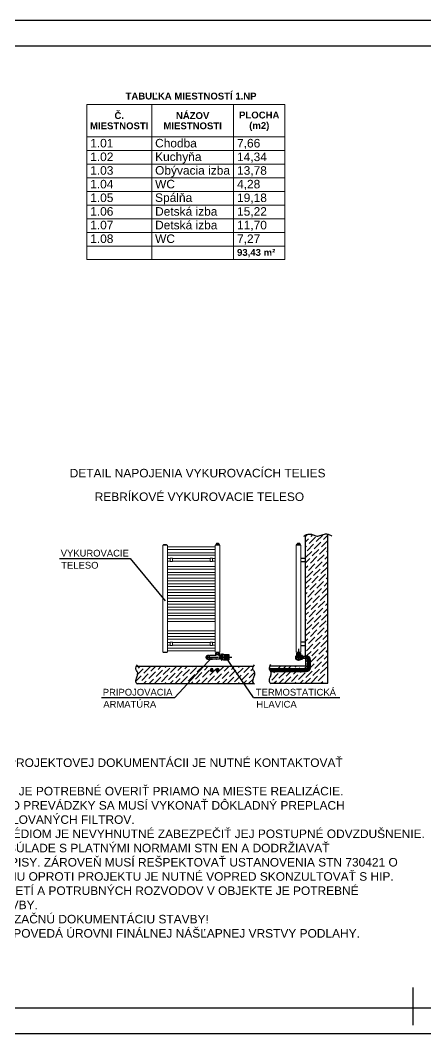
# Model space of a CAD drawing. Header units: millimetres. Extents: x 1046 to 74297, y 6145 to 54562.
# Drawn here: x 26447 to 32382, y 6145 to 20995 of the extents above; entities that cross this region are included whole.
import ezdxf

# ---------------------------------------------------------------- set-up
doc = ezdxf.new("R2010")
doc.units = ezdxf.units.MM
doc.linetypes.add('STŘEDOVÁ', pattern=[50.8, 31.75, -6.35, 6.35, -6.35])
doc.linetypes.add('Čárkovaná', pattern=[325, 200, -125])
doc.layers.add('-architekti rozpiska', color=7, linetype='Continuous', lineweight=9)
doc.layers.add('UK_PRIVOD', color=1, linetype='Continuous', lineweight=50)
doc.layers.add('NETLAC', color=6, linetype='Continuous', plot=False)
doc.layers.add('uk_os', color=8, linetype='STŘEDOVÁ')
doc.layers.add('uk_spiatocka', color=5, linetype='Čárkovaná')
doc.styles.add('ARIAL', font='arial.ttf')
doc.styles.add('GENEROVANĂť_STYL_11', font='arial.ttf')
doc.styles.add('GENEROVANĂť_STYL_14', font='arialbd.ttf')
doc.styles.get("Standard").update_dxf_attribs({"font": 'arial.ttf'})

msp = doc.modelspace()

# ---------------------------------------------------------------- linework, layer by layer
at = {"color": 7, "linetype": 'Continuous', "lineweight": 18}
for p, q in [((27420, 19758.7), (30320, 19758.7)), ((27420, 19287.3), (27420, 19758.7)), ((28370, 19287.3), (28370, 19758.7)), ((29570, 19287.3), (29570, 19758.7)), ((30320, 19287.3), (30320, 19758.7)), ((27420, 19287.3), (28370, 19287.3)), ((27420, 19087.3), (27420, 19287.3)), ((28370, 19287.3), (29570, 19287.3)), ((28370, 19087.3), (28370, 19287.3)), ((29570, 19287.3), (30320, 19287.3)), ((29570, 19087.3), (29570, 19287.3)), ((30320, 19087.3), (30320, 19287.3)), ((27420, 19087.3), (28370, 19087.3)), ((27420, 18887.3), (27420, 19087.3)), ((28370, 19087.3), (29570, 19087.3)), ((28370, 18887.3), (28370, 19087.3)), ((29570, 19087.3), (30320, 19087.3)), ((29570, 18887.3), (29570, 19087.3)), ((30320, 18887.3), (30320, 19087.3)), ((27420, 18887.3), (28370, 18887.3)), ((27420, 18687.3), (27420, 18887.3)), ((28370, 18887.3), (29570, 18887.3)), ((28370, 18687.3), (28370, 18887.3)), ((29570, 18887.3), (30320, 18887.3)), ((29570, 18687.3), (29570, 18887.3)), ((30320, 18687.3), (30320, 18887.3)), ((27420, 18687.3), (28370, 18687.3)), ((27420, 18487.3), (27420, 18687.3)), ((28370, 18687.3), (29570, 18687.3)), ((28370, 18487.3), (28370, 18687.3)), ((29570, 18687.3), (30320, 18687.3)), ((29570, 18487.3), (29570, 18687.3)), ((30320, 18487.3), (30320, 18687.3)), ((27420, 18487.3), (28370, 18487.3)), ((27420, 18287.3), (27420, 18487.3)), ((28370, 18487.3), (29570, 18487.3)), ((28370, 18287.3), (28370, 18487.3)), ((29570, 18487.3), (30320, 18487.3)), ((29570, 18287.3), (29570, 18487.3)), ((30320, 18287.3), (30320, 18487.3)), ((27420, 18287.3), (28370, 18287.3)), ((27420, 18087.3), (27420, 18287.3)), ((28370, 18287.3), (29570, 18287.3)), ((28370, 18087.3), (28370, 18287.3)), ((29570, 18287.3), (30320, 18287.3)), ((29570, 18087.3), (29570, 18287.3)), ((30320, 18087.3), (30320, 18287.3)), ((27420, 18087.3), (28370, 18087.3)), ((27420, 17887.3), (27420, 18087.3)), ((28370, 18087.3), (29570, 18087.3)), ((28370, 17887.3), (28370, 18087.3)), ((29570, 18087.3), (30320, 18087.3)), ((29570, 17887.3), (29570, 18087.3)), ((30320, 17887.3), (30320, 18087.3)), ((27420, 17887.3), (28370, 17887.3)), ((27420, 17687.3), (27420, 17887.3)), ((28370, 17887.3), (29570, 17887.3)), ((28370, 17687.3), (28370, 17887.3)), ((29570, 17887.3), (30320, 17887.3)), ((29570, 17687.3), (29570, 17887.3)), ((30320, 17687.3), (30320, 17887.3)), ((27420, 17687.3), (28370, 17687.3)), ((27420, 17487.3), (27420, 17687.3)), ((28370, 17687.3), (29570, 17687.3)), ((28370, 17487.3), (28370, 17687.3)), ((29570, 17687.3), (30320, 17687.3)), ((29570, 17487.3), (29570, 17687.3)), ((30320, 17487.3), (30320, 17687.3)), ((27420, 17487.3), (28370, 17487.3)), ((28370, 17487.3), (29570, 17487.3)), ((29570, 17487.3), (30320, 17487.3))]:
    msp.add_line(p, q, dxfattribs=at)
for p, q in [((30623.9, 13430.5), (30656.7, 13463.3)), ((30623.9, 11675.1), (30623.9, 13457.1)), ((30623.9, 13353.9), (30664.5, 13394.5)), ((30674.1, 13327.4), (30769.9, 13423.2)), ((30702.8, 13432.8), (30727.9, 13457.9)), ((30779.4, 13356.1), (30875.2, 13451.9)), ((30856.1, 13279.5), (30948.9, 13372.4)), ((30884.8, 13384.9), (30948.9, 13449)), ((30948.9, 11279.8), (30948.9, 13465.9)), ((30623.9, 13277.2), (30635.8, 13289.1)), ((30645.3, 13222), (30741.1, 13317.8)), ((30722, 13145.4), (30817.8, 13241.2)), ((30750.7, 13250.8), (30846.5, 13346.6)), ((30827.3, 13174.1), (30923.1, 13269.9)), ((30932.7, 13202.9), (30948.9, 13219.1)), ((27020, 13107.2), (28053.7, 13107.2)), ((28053.7, 13107.2), (28567.1, 12489.1)), ((30555.6, 13113.9), (30623.9, 13113.9)), ((30623.9, 13124), (30712.4, 13212.5)), ((30623.9, 13047.3), (30683.6, 13107.1)), ((30693.2, 13040), (30789, 13135.8)), ((30798.6, 13068.8), (30894.4, 13164.6)), ((30904, 13097.5), (30948.9, 13142.5)), ((30555.6, 13062.7), (30623.9, 13062.7)), ((30623.9, 12970.7), (30654.9, 13001.7)), ((30635.8, 12829.3), (30731.5, 12925.1)), ((30664.5, 12934.7), (30760.3, 13030.5)), ((30741.1, 12858), (30836.9, 12953.8)), ((30769.9, 12963.4), (30865.6, 13059.2)), ((30846.5, 12886.8), (30942.3, 12982.6)), ((30875.2, 12992.1), (30948.9, 13065.8)), ((30623.9, 12894.1), (30626.2, 12896.4)), ((30623.9, 12740.8), (30702.8, 12819.7)), ((30712.4, 12752.7), (30808.2, 12848.5)), ((30789, 12676), (30884.8, 12771.8)), ((30817.8, 12781.4), (30913.5, 12877.2)), ((30923.1, 12810.1), (30948.9, 12836)), ((30623.9, 12664.2), (30674.1, 12714.4)), ((30654.9, 12541.9), (30750.7, 12637.7)), ((30683.6, 12647.3), (30779.4, 12743.1)), ((30760.3, 12570.7), (30856.1, 12666.5)), ((30865.6, 12599.4), (30948.9, 12682.7)), ((30894.4, 12704.8), (30948.9, 12759.3)), ((30623.9, 12587.5), (30645.3, 12609)), ((30626.2, 12436.6), (30722, 12532.4)), ((30731.5, 12465.3), (30827.3, 12561.1)), ((30808.2, 12388.7), (30904, 12484.5)), ((30836.9, 12494), (30932.7, 12589.8)), ((30942.3, 12522.8), (30948.9, 12529.4)), ((30623.9, 12357.7), (30693.2, 12427)), ((30674.1, 12254.6), (30769.9, 12350.4)), ((30702.8, 12359.9), (30798.6, 12455.7)), ((30779.4, 12283.3), (30875.2, 12379.1)), ((30884.8, 12312), (30948.9, 12376.2)), ((30913.5, 12417.4), (30948.9, 12452.8)), ((30623.9, 12281), (30664.5, 12321.6)), ((30623.9, 12204.4), (30635.8, 12216.2)), ((30645.3, 12149.2), (30741.1, 12245)), ((30750.7, 12177.9), (30846.5, 12273.7)), ((30827.3, 12101.3), (30923.1, 12197.1)), ((30856.1, 12206.7), (30948.9, 12299.5)), ((30623.9, 12051.1), (30712.4, 12139.6)), ((30623.9, 11974.5), (30683.6, 12034.2)), ((30693.2, 11967.2), (30789, 12063)), ((30722, 12072.6), (30817.8, 12168.4)), ((30798.6, 11995.9), (30894.4, 12091.7)), ((30904, 12024.7), (30948.9, 12069.6)), ((30932.7, 12130), (30948.9, 12146.3)), ((30555.6, 11885.1), (30623.9, 11885.1)), ((30623.9, 11897.9), (30654.9, 11928.9)), ((30664.5, 11861.8), (30760.3, 11957.6)), ((30741.1, 11785.2), (30836.9, 11881)), ((30769.9, 11890.6), (30865.6, 11986.4)), ((30846.5, 11813.9), (30942.3, 11909.7)), ((30875.2, 11919.3), (30948.9, 11993)), ((30555.6, 11833.9), (30623.9, 11833.9)), ((30623.9, 11821.2), (30626.2, 11823.5)), ((30635.8, 11756.5), (30731.5, 11852.3)), ((30637.8, 11681.9), (30702.8, 11746.9)), ((30712.4, 11679.8), (30808.2, 11775.6)), ((30817.8, 11708.6), (30913.5, 11804.4)), ((30923.1, 11737.3), (30948.9, 11763.1)), ((28711.2, 11070), (29253.5, 11660.6)), ((29861.5, 11070), (29456.2, 11663.4)), ((30623.9, 11681.9), (30636.8, 11681.9)), ((30623.9, 11646.1), (30623.9, 11529.7)), ((30623.9, 11639.3), (30636.8, 11639.3)), ((30623.9, 11591.3), (30649.6, 11617)), ((30649.6, 11626.5), (30649.6, 11508.8)), ((30692.2, 11583.1), (30779.4, 11670.3)), ((30692.2, 11626.5), (30692.2, 11508.8)), ((30760.3, 11497.8), (30856.1, 11593.6)), ((30789, 11603.2), (30884.8, 11699)), ((30865.6, 11526.6), (30948.9, 11609.8)), ((30894.4, 11631.9), (30948.9, 11686.5)), ((28146.8, 11529.7), (29228, 11529.7)), ((28165.2, 11415.6), (28243.3, 11493.7)), ((28176.2, 11503.3), (28202.6, 11529.7)), ((28252.9, 11426.6), (28348.6, 11522.4)), ((28329.5, 11350), (28425.3, 11445.8)), ((28358.2, 11455.4), (28432.5, 11529.7)), ((28434.9, 11378.7), (28530.6, 11474.5)), ((28463.6, 11484.1), (28509.1, 11529.7)), ((28540.2, 11407.5), (28636, 11503.3)), ((28569, 11512.8), (28585.8, 11529.7)), ((28645.6, 11436.2), (28739, 11529.7)), ((28722.2, 11359.6), (28818, 11455.4)), ((28751, 11464.9), (28815.7, 11529.7)), ((28827.6, 11388.3), (28923.4, 11484.1)), ((28856.3, 11493.7), (28892.3, 11529.7)), ((28933, 11417), (29028.7, 11512.8)), ((28961.7, 11522.4), (28968.9, 11529.7)), ((29009.6, 11340.4), (29105.4, 11436.2)), ((29038.3, 11445.8), (29122.2, 11529.7)), ((29115, 11369.2), (29210.7, 11464.9)), ((29143.7, 11474.5), (29198.8, 11529.7)), ((29220.3, 11397.9), (29313.4, 11490.9)), ((29228, 11529.7), (29861.8, 11529.7)), ((29270.7, 11524.9), (29275.5, 11529.7)), ((29325.7, 11426.6), (29421.5, 11522.4)), ((29402.3, 11350), (29498.1, 11445.8)), ((29431.1, 11455.4), (29505.4, 11529.7)), ((29507.7, 11378.7), (29603.5, 11474.5)), ((29536.4, 11484.1), (29582, 11529.7)), ((29613.1, 11407.5), (29708.8, 11503.3)), ((29641.8, 11512.8), (29658.6, 11529.7)), ((29718.4, 11436.2), (29811.9, 11529.7)), ((29795.1, 11359.6), (29878.4, 11443)), ((29823.8, 11464.9), (29851.7, 11492.9)), ((30092.3, 11496), (30636.8, 11496)), ((30099.5, 11526.7), (30102.4, 11529.7)), ((30623.9, 11529.7), (30100.9, 11529.7)), ((30116.3, 11453.3), (30636.8, 11453.3)), ((30145.3, 11496), (30147.2, 11497.8)), ((30156.8, 11430.8), (30179.3, 11453.3)), ((30222, 11496), (30252.6, 11526.6)), ((30233.4, 11354.1), (30329.2, 11449.9)), ((30298.6, 11496), (30332.3, 11529.7)), ((30338.8, 11382.9), (30409.2, 11453.3)), ((30375.2, 11496), (30408.9, 11529.7)), ((30444.2, 11411.6), (30485.8, 11453.3)), ((30472.9, 11517), (30485.6, 11529.7)), ((30528.5, 11496), (30540, 11507.4)), ((30549.5, 11440.4), (30562.5, 11453.3)), ((30605.1, 11496), (30645.3, 11536.1)), ((30626.2, 11363.7), (30722, 11459.5)), ((30692.2, 11506.4), (30750.7, 11564.9)), ((30731.5, 11392.5), (30827.3, 11488.3)), ((30836.9, 11421.2), (30932.7, 11517)), ((28138.1, 11311.8), (28214.5, 11388.3)), ((28224.1, 11321.3), (28319.9, 11417)), ((28256.3, 11276.8), (28291.2, 11311.7)), ((28333, 11276.8), (28396.5, 11340.4)), ((28409.6, 11276.8), (28501.9, 11369.2)), ((28511.5, 11302.1), (28607.3, 11397.9)), ((28562.9, 11276.8), (28578.5, 11292.5)), ((28616.9, 11330.8), (28712.6, 11426.6)), ((28639.5, 11276.8), (28683.9, 11321.3)), ((28716.1, 11276.8), (28789.3, 11350)), ((28798.8, 11282.9), (28894.6, 11378.7)), ((28904.2, 11311.7), (29000, 11407.5)), ((28946, 11276.8), (28971.3, 11302.1)), ((29022.6, 11276.8), (29076.6, 11330.8)), ((29099.3, 11276.8), (29182, 11359.6)), ((29191.6, 11292.5), (29287.4, 11388.3)), ((29297, 11321.3), (29392.7, 11417)), ((29329.2, 11276.8), (29364, 11311.7)), ((29405.8, 11276.8), (29469.4, 11340.4)), ((29482.4, 11276.8), (29574.7, 11369.2)), ((29584.3, 11302.1), (29680.1, 11397.9)), ((29635.7, 11276.8), (29651.4, 11292.5)), ((29689.7, 11330.8), (29785.5, 11426.6)), ((29712.3, 11276.8), (29756.7, 11321.3)), ((29789, 11276.8), (29858.5, 11346.3)), ((30112.9, 11386.8), (30118.5, 11392.5)), ((30128.1, 11325.4), (30223.9, 11421.2)), ((30159.1, 11279.8), (30195.1, 11315.8)), ((30235.7, 11279.8), (30300.5, 11344.6)), ((30312.4, 11279.8), (30405.9, 11373.3)), ((30415.4, 11306.3), (30511.2, 11402)), ((30465.6, 11279.8), (30482.5, 11296.7)), ((30520.8, 11335), (30616.6, 11430.8)), ((30542.2, 11279.8), (30587.9, 11325.4)), ((30618.9, 11279.8), (30693.2, 11354.1)), ((30702.8, 11287.1), (30798.6, 11382.9)), ((30808.2, 11315.8), (30904, 11411.6)), ((30848.8, 11279.8), (30875.2, 11306.3)), ((28147.7, 11276.8), (29863.2, 11276.8)), ((28179.7, 11276.8), (28185.8, 11282.9)), ((29252.5, 11276.8), (29258.6, 11282.9)), ((30103.8, 11279.8), (30948.9, 11279.8)), ((27635.5, 11070), (28711.2, 11070)), ((29861.5, 11070), (31123.7, 11070)), ((32196.1, 6270), (32196.1, 6820))]:
    msp.add_line(p, q)
at = {"color": 3, "lineweight": 18}
for p, q in [((28600.8, 13305.1), (28532.6, 13305.1)), ((28532.6, 13305.1), (28532.6, 11735)), ((28600.8, 11735), (28600.8, 13305.1)), ((29300.6, 13277.8), (28600.8, 13277.8)), ((28600.8, 13277.8), (28600.8, 13240.2)), ((28600.8, 13240.2), (29300.6, 13240.2)), ((29368.8, 13305.1), (29300.6, 13305.1)), ((29300.6, 13305.1), (29300.6, 11735)), ((29300.6, 13240.2), (29300.6, 13277.8)), ((29368.8, 11735), (29368.8, 13305.1)), ((30555.6, 13305.1), (30487.4, 13305.1)), ((30487.4, 13305.1), (30487.4, 11735)), ((30555.6, 11735), (30555.6, 13305.1)), ((29300.6, 13192.4), (28600.8, 13192.4)), ((28600.8, 13192.4), (28600.8, 13154.9)), ((28600.8, 13154.9), (29300.6, 13154.9)), ((28641.2, 13107.1), (28600.8, 13107.1)), ((28600.8, 13107.1), (28600.8, 13069.5)), ((28600.8, 13069.5), (28641.2, 13069.5)), ((29228.4, 13107.1), (28673, 13107.1)), ((28673, 13069.5), (29228.4, 13069.5)), ((29300.6, 13107.1), (29260.2, 13107.1)), ((29260.2, 13069.5), (29300.6, 13069.5)), ((29300.6, 13154.9), (29300.6, 13192.4)), ((29300.6, 13069.5), (29300.6, 13107.1)), ((29300.6, 12991), (28600.8, 12991)), ((28600.8, 12991), (28600.8, 12953.5)), ((28600.8, 12953.5), (29300.6, 12953.5)), ((29300.6, 12953.5), (29300.6, 12991)), ((29300.6, 12905.7), (28600.8, 12905.7)), ((28600.8, 12905.7), (28600.8, 12868.2)), ((28600.8, 12868.2), (29300.6, 12868.2)), ((29300.6, 12820.4), (28600.8, 12820.4)), ((28600.8, 12820.4), (28600.8, 12782.8)), ((28600.8, 12782.8), (29300.6, 12782.8)), ((29300.6, 12868.2), (29300.6, 12905.7)), ((29300.6, 12782.8), (29300.6, 12820.4)), ((29300.6, 12735), (28600.8, 12735)), ((28600.8, 12735), (28600.8, 12697.5)), ((28600.8, 12697.5), (29300.6, 12697.5)), ((29300.6, 12649.7), (28600.8, 12649.7)), ((28600.8, 12649.7), (28600.8, 12612.2)), ((29300.6, 12697.5), (29300.6, 12735)), ((29300.6, 12612.2), (29300.6, 12649.7)), ((28600.8, 12612.2), (29300.6, 12612.2)), ((29300.6, 12564.4), (28600.8, 12564.4)), ((28600.8, 12564.4), (28600.8, 12526.8)), ((28600.8, 12526.8), (29300.6, 12526.8)), ((29300.6, 12479), (28600.8, 12479)), ((28600.8, 12479), (28600.8, 12441.5)), ((29300.6, 12526.8), (29300.6, 12564.4)), ((29300.6, 12441.5), (29300.6, 12479)), ((28600.8, 12441.5), (29300.6, 12441.5)), ((29300.6, 12393.7), (28600.8, 12393.7)), ((28600.8, 12393.7), (28600.8, 12356.2)), ((28600.8, 12356.2), (29300.6, 12356.2)), ((29300.6, 12356.2), (29300.6, 12393.7)), ((29300.6, 12308.4), (28600.8, 12308.4)), ((28600.8, 12308.4), (28600.8, 12270.8)), ((28600.8, 12270.8), (29300.6, 12270.8)), ((29300.6, 12223), (28600.8, 12223)), ((28600.8, 12223), (28600.8, 12185.5)), ((28600.8, 12185.5), (29300.6, 12185.5)), ((29300.6, 12270.8), (29300.6, 12308.4)), ((29300.6, 12185.5), (29300.6, 12223)), ((29300.6, 12049), (28600.8, 12049)), ((28600.8, 12049), (28600.8, 12011.4)), ((29300.6, 12011.4), (29300.6, 12049)), ((28600.8, 12011.4), (29300.6, 12011.4)), ((29300.6, 11963.6), (28600.8, 11963.6)), ((28600.8, 11963.6), (28600.8, 11926.1)), ((28600.8, 11926.1), (29300.6, 11926.1)), ((29300.6, 11926.1), (29300.6, 11963.6)), ((28532.6, 11735), (28600.8, 11735)), ((28641.2, 11878.3), (28600.8, 11878.3)), ((28600.8, 11878.3), (28600.8, 11840.8)), ((28600.8, 11840.8), (28641.2, 11840.8)), ((29300.6, 11793), (28600.8, 11793)), ((28600.8, 11793), (28600.8, 11755.4)), ((28600.8, 11755.4), (29300.6, 11755.4)), ((29228.4, 11878.3), (28673, 11878.3)), ((28673, 11840.8), (29228.4, 11840.8)), ((29300.6, 11878.3), (29260.2, 11878.3)), ((29260.2, 11840.8), (29300.6, 11840.8)), ((29300.6, 11840.8), (29300.6, 11878.3)), ((29300.6, 11755.4), (29300.6, 11793)), ((29300.6, 11735), (29368.8, 11735)), ((30487.4, 11735), (30555.6, 11735))]:
    msp.add_line(p, q, dxfattribs=at)
at = {"color": 5, "lineweight": 18}
for p, q in [((28593.7, 13307.4), (28540.6, 13307.4)), ((28540.6, 13307.4), (28540.6, 13305.6)), ((28540.6, 13305.6), (28593.7, 13305.6)), ((28589.1, 13314.5), (28545.2, 13314.5)), ((28545.2, 13314.5), (28545.2, 13307.4)), ((28545.2, 13307.4), (28589.1, 13307.4)), ((28554.8, 13314.5), (28554.8, 13307.4)), ((28579.4, 13314.5), (28579.4, 13307.4)), ((28589.1, 13307.4), (28589.1, 13314.5)), ((28593.7, 13305.6), (28593.7, 13307.4)), ((29362.4, 13313.7), (29307.9, 13313.7)), ((29307.9, 13313.7), (29307.9, 13307.4)), ((29307.9, 13307.4), (29362.4, 13307.4)), ((29361.7, 13307.4), (29308.6, 13307.4)), ((29308.6, 13307.4), (29308.6, 13305.6)), ((29308.6, 13305.6), (29361.7, 13305.6)), ((29357.1, 13325.7), (29313.2, 13325.7)), ((29313.2, 13325.7), (29313.2, 13313.7)), ((29313.2, 13313.7), (29357.1, 13313.7)), ((29350.1, 13331.7), (29320.1, 13331.7)), ((29320.1, 13331.7), (29320.1, 13325.7)), ((29320.1, 13325.7), (29350.1, 13325.7)), ((29321.1, 13331.7), (29321.1, 13325.7)), ((29322.1, 13331.7), (29322.1, 13325.7)), ((29322.8, 13325.7), (29322.8, 13313.7)), ((29323.2, 13331.7), (29323.2, 13325.7)), ((29324.2, 13331.7), (29324.2, 13325.7)), ((29325.2, 13331.7), (29325.2, 13325.7)), ((29326.2, 13331.7), (29326.2, 13325.7)), ((29327.2, 13331.7), (29327.2, 13325.7)), ((29328.2, 13331.7), (29328.2, 13325.7)), ((29329.2, 13331.7), (29329.2, 13325.7)), ((29330.2, 13331.7), (29330.2, 13325.7)), ((29331.2, 13331.7), (29331.2, 13325.7)), ((29332.2, 13331.7), (29332.2, 13325.7)), ((29333.2, 13331.7), (29333.2, 13325.7)), ((29334.2, 13331.7), (29334.2, 13325.7)), ((29335.2, 13331.7), (29335.2, 13325.7)), ((29336.2, 13331.7), (29336.2, 13325.7)), ((29337.3, 13331.7), (29337.3, 13325.7)), ((29338.3, 13331.7), (29338.3, 13325.7)), ((29339.3, 13331.7), (29339.3, 13325.7)), ((29340.3, 13331.7), (29340.3, 13325.7)), ((29341.3, 13331.7), (29341.3, 13325.7)), ((29342.3, 13331.7), (29342.3, 13325.7)), ((29343.3, 13331.7), (29343.3, 13325.7)), ((29344.3, 13331.7), (29344.3, 13325.7)), ((29345.3, 13331.7), (29345.3, 13325.7)), ((29346.3, 13331.7), (29346.3, 13325.7)), ((29347.3, 13331.7), (29347.3, 13325.7)), ((29347.4, 13325.7), (29347.4, 13313.7)), ((29348.3, 13331.7), (29348.3, 13325.7)), ((29349.3, 13331.7), (29349.3, 13325.7)), ((29350.1, 13325.7), (29350.1, 13331.7)), ((29357.1, 13313.7), (29357.1, 13325.7)), ((29361.7, 13305.6), (29361.7, 13307.4)), ((29362.4, 13307.4), (29362.4, 13313.7))]:
    msp.add_line(p, q, dxfattribs=at)
at = {"color": 172, "lineweight": 18}
for p, q in [((30486, 13312.3), (30488.1, 13316.6)), ((30494.7, 13308.2), (30486, 13312.3)), ((30488.1, 13316.6), (30494.7, 13313.5)), ((30549.2, 13313.7), (30494.7, 13313.7)), ((30494.7, 13313.7), (30494.7, 13307.4)), ((30494.7, 13307.4), (30549.2, 13307.4)), ((30548.5, 13307.4), (30495.4, 13307.4)), ((30495.4, 13307.4), (30495.4, 13305.6)), ((30495.4, 13305.6), (30548.5, 13305.6)), ((30543.9, 13325.7), (30500, 13325.7)), ((30500, 13325.7), (30500, 13313.7)), ((30500, 13313.7), (30543.9, 13313.7)), ((30536.9, 13331.7), (30506.9, 13331.7)), ((30506.9, 13331.7), (30506.9, 13325.7)), ((30506.9, 13325.7), (30536.9, 13325.7)), ((30507.9, 13331.7), (30507.9, 13325.7)), ((30508.9, 13331.7), (30508.9, 13325.7)), ((30509.6, 13325.7), (30509.6, 13313.7)), ((30510, 13331.7), (30510, 13325.7)), ((30511, 13331.7), (30511, 13325.7)), ((30512, 13331.7), (30512, 13325.7)), ((30513, 13331.7), (30513, 13325.7)), ((30514, 13331.7), (30514, 13325.7)), ((30515, 13331.7), (30515, 13325.7)), ((30516, 13331.7), (30516, 13325.7)), ((30517, 13331.7), (30517, 13325.7)), ((30518, 13331.7), (30518, 13325.7)), ((30519, 13331.7), (30519, 13325.7)), ((30520, 13331.7), (30520, 13325.7)), ((30521, 13331.7), (30521, 13325.7)), ((30522, 13331.7), (30522, 13325.7)), ((30523, 13331.7), (30523, 13325.7)), ((30524.1, 13331.7), (30524.1, 13325.7)), ((30525.1, 13331.7), (30525.1, 13325.7)), ((30526.1, 13331.7), (30526.1, 13325.7)), ((30527.1, 13331.7), (30527.1, 13325.7)), ((30528.1, 13331.7), (30528.1, 13325.7)), ((30529.1, 13331.7), (30529.1, 13325.7)), ((30530.1, 13331.7), (30530.1, 13325.7)), ((30531.1, 13331.7), (30531.1, 13325.7)), ((30532.1, 13331.7), (30532.1, 13325.7)), ((30533.1, 13331.7), (30533.1, 13325.7)), ((30534.1, 13331.7), (30534.1, 13325.7)), ((30534.2, 13325.7), (30534.2, 13313.7)), ((30535.1, 13331.7), (30535.1, 13325.7)), ((30536.1, 13331.7), (30536.1, 13325.7)), ((30536.9, 13325.7), (30536.9, 13331.7)), ((30543.9, 13313.7), (30543.9, 13325.7)), ((30548.5, 13305.6), (30548.5, 13307.4)), ((30549.2, 13307.4), (30549.2, 13313.7)), ((29315, 11735), (29315, 11722.6)), ((29315, 11732.1), (29354.4, 11735)), ((29315, 11729.3), (29354.4, 11732.2)), ((29334.7, 11735), (29334.7, 11722.6)), ((29354.4, 11735), (29354.4, 11722.6)), ((30501.8, 11732.1), (30541.2, 11735)), ((30501.8, 11735), (30501.8, 11720.6)), ((30501.8, 11729.3), (30541.2, 11732.2)), ((30521.5, 11735), (30521.5, 11722.6)), ((30541.2, 11735), (30541.2, 11720.6)), ((29307.8, 11722.6), (29361.6, 11722.6)), ((29315, 11726.5), (29354.4, 11729.4)), ((30494.6, 11720.6), (30548.4, 11720.6)), ((30501.8, 11726.5), (30541.2, 11729.4)), ((30510.3, 11705.4), (30532.7, 11705.4)), ((30510.3, 11705.4), (30532.7, 11705.4)), ((30510.3, 11702.6), (30510.3, 11705.4)), ((30532.7, 11702.6), (30510.3, 11702.6)), ((30521.5, 11702.6), (30521.5, 11705.4)), ((30532.7, 11705.4), (30532.7, 11702.6))]:
    msp.add_line(p, q, dxfattribs=at)
at = {"lineweight": 18}
for p, q in [((28641.2, 13113.4), (28673, 13113.4)), ((28641.2, 13063.3), (28641.2, 13113.4)), ((28673, 13113.4), (28673, 13063.3)), ((29260.2, 13113.4), (29228.4, 13113.4)), ((29228.4, 13113.4), (29228.4, 13063.3)), ((29260.2, 13063.3), (29260.2, 13113.4)), ((28673, 13063.3), (28641.2, 13063.3)), ((29228.4, 13063.3), (29260.2, 13063.3)), ((28641.2, 11884.6), (28673, 11884.6)), ((28641.2, 11834.5), (28641.2, 11884.6)), ((28673, 11884.6), (28673, 11834.5)), ((29260.2, 11884.6), (29228.4, 11884.6)), ((29228.4, 11884.6), (29228.4, 11834.5)), ((29260.2, 11834.5), (29260.2, 11884.6)), ((28673, 11834.5), (28641.2, 11834.5)), ((29228.4, 11834.5), (29260.2, 11834.5))]:
    msp.add_line(p, q, dxfattribs=at)
at = {"color": 4, "lineweight": 18}
for p, q in [((28540.6, 11734.4), (28593.7, 11734.4)), ((28540.6, 11732.7), (28540.6, 11734.4)), ((28593.7, 11732.7), (28540.6, 11732.7)), ((28545.2, 11732.7), (28589.1, 11732.7)), ((28593.7, 11734.4), (28593.7, 11732.7))]:
    msp.add_line(p, q, dxfattribs=at)
at = {"color": 172}
for p, q in [((29171.3, 11642.2), (29171.3, 11679)), ((29171.3, 11674.6), (29185.5, 11674.6)), ((29171.3, 11646.6), (29185.5, 11646.6)), ((29176.5, 11684.2), (29185.5, 11684.2)), ((29185.5, 11637), (29176.5, 11637)), ((29185.5, 11635.9), (29185.5, 11685.3)), ((29185.5, 11684.2), (29185.5, 11637)), ((29190.7, 11690.5), (29212, 11690.5)), ((29212, 11630.7), (29190.7, 11630.7)), ((29212, 11690.5), (29212, 11630.7)), ((29213.7, 11680.2), (29212, 11680.2)), ((29213.7, 11641), (29212, 11641)), ((29225.6, 11690.4), (29214.8, 11680.7)), ((29220.5, 11635.4), (29214.8, 11640.6)), ((29221.6, 11635), (29258, 11635)), ((29227.9, 11691.3), (29311.6, 11691.3)), ((29259.1, 11635.4), (29262.8, 11638.8)), ((29264, 11639.3), (29311.4, 11639.3)), ((29307.8, 11695.7), (29307.8, 11722.6)), ((29361.6, 11695.7), (29307.8, 11695.7)), ((29316.2, 11635.4), (29312.5, 11638.8)), ((29315, 11694.7), (29315, 11695.7)), ((29353.7, 11635), (29317.4, 11635)), ((29319.2, 11722.6), (29319.2, 11695.7)), ((29350.2, 11722.6), (29350.2, 11695.7)), ((29354.4, 11688.5), (29354.4, 11695.7)), ((29354.9, 11635.4), (29360.5, 11640.6)), ((29356.1, 11684.7), (29360.5, 11680.7)), ((29361.6, 11722.6), (29361.6, 11695.7)), ((29361.7, 11680.2), (29366.4, 11680.2)), ((29361.7, 11641), (29366.4, 11641)), ((29368.1, 11685.2), (29368.1, 11636)), ((29388.2, 11685.2), (29368.1, 11685.2)), ((29368.1, 11685.2), (29368.1, 11648.7)), ((29368.1, 11682.7), (29368.1, 11660.6)), ((29388.2, 11678.3), (29368.1, 11678.3)), ((29388.2, 11671.5), (29368.1, 11671.5)), ((29388.2, 11664.6), (29368.1, 11664.6)), ((29368.1, 11638.5), (29368.1, 11660.6)), ((29388.2, 11657.8), (29368.1, 11657.8)), ((29388.2, 11650.9), (29368.1, 11650.9)), ((29368.1, 11648.7), (29368.1, 11636)), ((29388.2, 11644.1), (29368.1, 11644.1)), ((29388.2, 11637.2), (29368.1, 11637.2)), ((29368.1, 11636), (29388.2, 11636)), ((29388.2, 11685.2), (29393.6, 11689)), ((29388.2, 11636), (29388.2, 11685.2)), ((29388.2, 11636), (29393.6, 11632.2)), ((29407.2, 11706.7), (29393.6, 11706.7)), ((29393.6, 11706.7), (29393.6, 11705.3)), ((29393.6, 11702.9), (29393.6, 11706.7)), ((29393.6, 11706.7), (29395.2, 11706.7)), ((29393.6, 11702.9), (29393.6, 11617.2)), ((29393.6, 11617.2), (29395.2, 11617.2)), ((29395.2, 11705.3), (29407.2, 11705.3)), ((29395.2, 11705.3), (29395.2, 11702.9)), ((29395.2, 11617.2), (29395.2, 11702.9)), ((29395.2, 11690.2), (29400.6, 11694)), ((29395.2, 11631), (29400.6, 11627.2)), ((29426.8, 11702.9), (29400.6, 11699.5)), ((29400.6, 11699.5), (29400.6, 11627.2)), ((29400.6, 11621.7), (29400.6, 11694)), ((29426.8, 11618.3), (29400.6, 11621.7)), ((29417.3, 11697.5), (29406, 11697.5)), ((29406, 11697.5), (29406, 11696.7)), ((29406, 11696.7), (29417.3, 11696.7)), ((29417.3, 11689.3), (29406, 11689.3)), ((29406, 11689.3), (29406, 11689)), ((29406, 11689), (29417.3, 11689)), ((29417.3, 11681.6), (29406, 11681.6)), ((29406, 11681.6), (29406, 11681.4)), ((29406, 11681.4), (29417.3, 11681.4)), ((29417.3, 11673.9), (29406, 11673.9)), ((29406, 11673.9), (29406, 11673.7)), ((29406, 11673.7), (29417.3, 11673.7)), ((29406, 11666.3), (29417.3, 11666.3)), ((29406, 11665.5), (29406, 11666.3)), ((29417.3, 11665.5), (29406, 11665.5)), ((29417.3, 11658.1), (29406, 11658.1)), ((29406, 11658.1), (29406, 11657.9)), ((29406, 11657.9), (29417.3, 11657.9)), ((29406, 11650.4), (29406, 11650.2)), ((29417.3, 11650.4), (29406, 11650.4)), ((29406, 11650.2), (29417.3, 11650.2)), ((29406, 11642.8), (29406, 11642.5)), ((29417.3, 11642.8), (29406, 11642.8)), ((29406, 11642.5), (29417.3, 11642.5)), ((29406, 11634.3), (29406, 11635.1)), ((29406, 11635.1), (29417.3, 11635.1)), ((29417.3, 11634.3), (29406, 11634.3)), ((29417.3, 11626.9), (29406, 11626.9)), ((29406, 11626.9), (29406, 11626.7)), ((29406, 11626.7), (29417.3, 11626.7)), ((29407.2, 11705.3), (29407.2, 11706.7)), ((29417.3, 11696.7), (29417.3, 11697.5)), ((29417.3, 11689), (29417.3, 11689.3)), ((29417.3, 11681.4), (29417.3, 11681.6)), ((29417.3, 11673.7), (29417.3, 11673.9)), ((29417.3, 11666.3), (29417.3, 11665.5)), ((29417.3, 11657.9), (29417.3, 11658.1)), ((29417.3, 11650.2), (29417.3, 11650.4)), ((29417.3, 11642.5), (29417.3, 11642.8)), ((29417.3, 11635.1), (29417.3, 11634.3)), ((29417.3, 11626.7), (29417.3, 11626.9)), ((29501.6, 11696.2), (29426.8, 11702.9)), ((29426.8, 11618.3), (29501.6, 11625)), ((29432.2, 11702.4), (29432.2, 11695.4)), ((29432.2, 11695.4), (29501.1, 11695.4)), ((29432.2, 11692.8), (29432.2, 11685.6)), ((29432.2, 11692.8), (29501.1, 11692.8)), ((29432.2, 11685.6), (29501.1, 11685.6)), ((29432.2, 11683), (29501.1, 11683)), ((29432.2, 11683), (29432.2, 11675.9)), ((29432.2, 11675.9), (29501.1, 11675.9)), ((29432.2, 11673.2), (29501.1, 11673.2)), ((29432.2, 11673.2), (29432.2, 11666.1)), ((29432.2, 11666.1), (29501.1, 11666.1)), ((29432.2, 11663.4), (29501.1, 11663.4)), ((29432.2, 11663.4), (29432.2, 11656.3)), ((29432.2, 11656.3), (29501.1, 11656.3)), ((29432.2, 11653.7), (29501.1, 11653.7)), ((29432.2, 11653.7), (29432.2, 11646.5)), ((29432.2, 11646.5), (29501.1, 11646.5)), ((29432.2, 11643.9), (29501.1, 11643.9)), ((29432.2, 11643.9), (29432.2, 11636.8)), ((29432.2, 11636.8), (29501.1, 11636.8)), ((29432.2, 11634.1), (29501.1, 11634.1)), ((29432.2, 11634.1), (29432.2, 11627)), ((29432.2, 11627), (29501.1, 11627)), ((29432.2, 11624.3), (29495.4, 11624.3)), ((29432.2, 11624.3), (29432.2, 11618.8)), ((29501.1, 11695.4), (29501.1, 11696.2)), ((29501.1, 11692.8), (29501.1, 11685.6)), ((29501.1, 11683), (29501.1, 11675.9)), ((29501.1, 11673.2), (29501.1, 11666.1)), ((29501.1, 11663.4), (29501.1, 11656.3)), ((29501.1, 11653.7), (29501.1, 11646.5)), ((29501.1, 11643.9), (29501.1, 11636.8)), ((29501.1, 11634.1), (29501.1, 11627)), ((29505.5, 11629.3), (29505.5, 11691.9)), ((30479, 11662), (30487.5, 11662)), ((30479, 11655.2), (30487.5, 11655.2)), ((30480.9, 11671.7), (30488.8, 11668.5)), ((30480.9, 11645.5), (30488.8, 11648.8)), ((30483.5, 11678.1), (30491.4, 11674.8)), ((30483.5, 11639.2), (30491.4, 11642.5)), ((30489, 11686.3), (30495.1, 11680.2)), ((30489, 11631), (30495.1, 11637)), ((30493.8, 11691.1), (30499.9, 11685.1)), ((30493.8, 11626.1), (30499.9, 11632.2)), ((30494.6, 11693.7), (30494.6, 11720.6)), ((30497.3, 11693.7), (30494.6, 11693.7)), ((30499.2, 11695), (30499.2, 11695)), ((30502.1, 11696.6), (30505.3, 11688.7)), ((30502.1, 11620.6), (30505.3, 11628.6)), ((30506, 11720.6), (30506, 11698.4)), ((30508.4, 11699.2), (30511.6, 11691.3)), ((30508.4, 11618), (30511.6, 11625.9)), ((30510.3, 11699.8), (30510.3, 11705.4)), ((30518.1, 11701.2), (30518.1, 11692.6)), ((30518.1, 11616.1), (30518.1, 11624.7)), ((30524.9, 11701.2), (30524.9, 11692.6)), ((30524.9, 11616.1), (30524.9, 11624.7)), ((30534.6, 11699.2), (30531.3, 11691.3)), ((30534.6, 11618), (30531.3, 11625.9)), ((30532.7, 11705.4), (30532.7, 11699.8)), ((30537, 11720.6), (30537, 11698.4)), ((30540.9, 11696.6), (30537.6, 11688.7)), ((30540.9, 11620.6), (30537.6, 11628.6)), ((30549.2, 11691.1), (30543.1, 11685.1)), ((30549.2, 11626.1), (30543.1, 11632.2)), ((30548.4, 11693.7), (30545.7, 11693.7)), ((30554, 11686.3), (30547.9, 11680.2)), ((30554, 11631), (30547.9, 11637)), ((30548.4, 11720.6), (30548.4, 11693.7)), ((30559.5, 11678.1), (30551.6, 11674.8)), ((30559.5, 11639.2), (30551.6, 11642.5)), ((30562.1, 11671.7), (30554.2, 11668.5)), ((30562.1, 11645.5), (30554.2, 11648.8)), ((30555.2, 11684.8), (30555.8, 11686.1)), ((30555.3, 11684.6), (30555.3, 11684.8)), ((30564, 11662), (30555.5, 11662)), ((30564, 11655.2), (30555.5, 11655.2)), ((30575.6, 11686.6), (30557, 11686.6)), ((30557, 11635.4), (30575.6, 11635.4)), ((30575.6, 11676.8), (30560.1, 11676.8)), ((30562, 11645.1), (30575.6, 11645.1)), ((30578.2, 11683.2), (30576.8, 11686.1)), ((30578.2, 11638), (30576.8, 11635.9)), ((30577.3, 11678.5), (30577.3, 11684.8)), ((30577.3, 11646.8), (30577.3, 11675.1)), ((30577.3, 11637.1), (30577.3, 11643.4)), ((30578.2, 11683.2), (30594.6, 11675.1)), ((30578.2, 11683.2), (30578.2, 11638)), ((30594.6, 11646.1), (30578.2, 11638)), ((30594.6, 11675.1), (30594.6, 11646.1)), ((30594.6, 11675.1), (30636.8, 11675.1)), ((30594.6, 11646.1), (30636.8, 11646.1)), ((30656.4, 11626.5), (30656.4, 11574.4)), ((30685.4, 11626.5), (30685.4, 11574.4)), ((30649.6, 11574.4), (30692.2, 11574.4)), ((30649.6, 11566.8), (30649.6, 11574.4)), ((30692.2, 11566.8), (30649.6, 11566.8)), ((30649.6, 11565.1), (30692.2, 11565.1)), ((30649.6, 11529.2), (30649.6, 11565.1)), ((30692.2, 11552.5), (30649.6, 11552.5)), ((30649.6, 11552.5), (30649.6, 11547.2)), ((30649.6, 11547.2), (30692.2, 11547.2)), ((30692.2, 11529.2), (30649.6, 11529.2)), ((30656.4, 11566.8), (30656.4, 11565.1)), ((30670.9, 11566.8), (30670.9, 11565.1)), ((30685.4, 11566.8), (30685.4, 11565.1)), ((30692.2, 11574.4), (30692.2, 11566.8)), ((30692.2, 11565.1), (30692.2, 11529.2)), ((30692.2, 11547.2), (30692.2, 11552.5))]:
    msp.add_line(p, q, dxfattribs=at)
msp.add_lwpolyline([(1296.1, 20620), (42546.1, 20620), (42546.1, 6520), (1296.1, 6520)], close=True)
at = {"color": 5, "lineweight": 18}
msp.add_circle((29335.1, 13310.7), 2.35, dxfattribs=at)
at = {"color": 172}
for radius in [42.7, 27.4]:
    msp.add_circle((30521.5, 11658.6), radius, dxfattribs=at)
for centre, radius, start, end in [((29176.5, 11679), 5.12, 90, 180), ((29176.5, 11642.2), 5.12, 180, 270), ((29190.7, 11685.3), 5.12, 90, 180), ((29190.7, 11635.9), 5.12, 180, 270), ((29213.7, 11681.9), 1.71, 270, 312.17748), ((29213.7, 11639.3), 1.71, 47.82252, 90), ((29221.6, 11636.7), 1.71, 227.82252, 270), ((29227.9, 11687.9), 3.41, 90, 132.17748), ((29258, 11636.7), 1.71, 270, 312.17748), ((29264, 11637.5), 1.71, 90, 132.17748), ((29311.4, 11637.5), 1.71, 47.82252, 90), ((29311.6, 11694.7), 3.41, 270, 0), ((29317.4, 11636.7), 1.71, 227.82252, 270), ((29353.7, 11636.7), 1.71, 270, 312.17748), ((29359.5, 11688.5), 5.12, 180, 227.82252), ((29361.7, 11681.9), 1.71, 227.82252, 270), ((29361.7, 11639.3), 1.71, 90, 132.17748), ((29366.4, 11678.5), 1.71, 0, 90), ((29366.4, 11642.7), 1.71, 270, 0), ((29501.2, 11691.9), 4.31, 0, 84.51524), ((29501.2, 11629.3), 4.31, 275.48476, 0), ((30521.5, 11658.6), 34.1, 163.23845, 174.26227), ((30521.5, 11658.6), 34.1, 185.73773, 196.76155), ((30521.5, 11658.6), 34.1, 140.73889, 151.7613), ((30521.5, 11658.6), 34.1, 208.2387, 219.26111), ((30521.5, 11658.6), 34.1, 118.2387, 129.26111), ((30521.5, 11658.6), 34.1, 230.73889, 241.7613), ((30521.5, 11658.6), 34.1, 95.73773, 109.09959), ((30521.5, 11658.6), 34.1, 250.90041, 264.26227), ((30521.5, 11658.6), 34.1, 70.90041, 84.26227), ((30521.5, 11658.6), 34.1, 275.73773, 289.09959), ((30521.5, 11658.6), 34.1, 50.73889, 61.7613), ((30521.5, 11658.6), 34.1, 298.2387, 309.26111), ((30521.5, 11658.6), 34.1, 28.2387, 39.26111), ((30521.5, 11658.6), 34.1, 320.73889, 331.7613), ((30521.5, 11658.6), 34.1, 5.73773, 16.76155), ((30521.5, 11658.6), 34.1, 343.23845, 354.26227), ((30557, 11684.8), 1.71, 90, 180), ((30575.6, 11684.8), 1.71, 0, 90), ((30575.6, 11678.5), 1.71, 270, 0), ((30575.6, 11675.1), 1.71, 0, 90), ((30575.6, 11646.8), 1.71, 270, 0), ((30575.6, 11643.4), 1.71, 0, 90), ((30575.6, 11637.1), 1.71, 270, 0), ((30636.8, 11626.5), 48.6, 0, 90), ((30636.8, 11626.5), 19.6, 0, 90)]:
    msp.add_arc(centre, radius, start, end, dxfattribs=at)
for centre, radius, start, end in [((30636.8, 11626.5), 55.5, 0, 90), ((30636.8, 11626.5), 12.8, 0, 90), ((29249.4, 11474.6), 21.3, 0, 180), ((29249.4, 11474.6), 21.3, 180, 0), ((29334.7, 11474.6), 21.3, 0, 180), ((29334.7, 11474.6), 21.3, 180, 0), ((30636.8, 11508.8), 55.5, 270, 0), ((30636.8, 11508.8), 12.8, 270, 0)]:
    msp.add_arc(centre, radius, start, end)
for points, start_tangent in [([(30597.3, 13435.9), (30637, 13460.1), (30732.8, 13456.1), (30788.1, 13435.8), (30849.3, 13449.8), (30915.7, 13467.5), (30963.2, 13462.1), (31008, 13436.1)], (0.0971603, 0.9952688)), ([(28160.6, 11268), (28143.3, 11286.3), (28146.2, 11354.8), (28164.5, 11410.4), (28159.3, 11453.2), (28138, 11485.4), (28141.9, 11519.3), (28160.5, 11551.3)], (-0.9952688, 0.0971603)), ([(29875.6, 11268), (29858.4, 11286.3), (29861.2, 11354.8), (29879.5, 11410.4), (29874.3, 11453.2), (29853.1, 11485.4), (29856.9, 11519.3), (29875.5, 11551.3)], (-0.9952688, 0.0971603)), ([(30116.2, 11270.9), (30099, 11289.3), (30101.8, 11357.7), (30120.1, 11413.3), (30114.9, 11456.2), (30093.7, 11488.4), (30097.5, 11522.3), (30116.1, 11554.3)], (-0.9952688, 0.0971603))]:
    msp.add_spline(points, degree=3, dxfattribs=dict(start_tangent=start_tangent))
at = {"layer": 'NETLAC'}
msp.add_lwpolyline([(1046.1, 20995), (42796.1, 20995), (42796.1, 6145), (1046.1, 6145)], close=True, dxfattribs=at)
at = {"layer": 'uk_os'}
for p, q in [((30521.5, 11783.2), (30521.5, 11612.2)), ((29156, 11660.6), (29545.2, 11660.6)), ((30471.2, 11660.6), (30636.8, 11660.6)), ((30670.9, 11626.5), (30670.9, 11574.4)), ((29222.9, 11474.6), (29276.3, 11474.6)), ((29249.4, 11453.3), (29249.4, 11496)), ((29308.2, 11474.6), (29361.7, 11474.6)), ((29334.7, 11453.3), (29334.7, 11496)), ((30101.4, 11474.6), (30636.8, 11474.6)), ((30670.9, 11529.2), (30670.9, 11508.8))]:
    msp.add_line(p, q, dxfattribs=at)
for centre, start, end in [((30636.8, 11626.5), 0, 90), ((30636.8, 11508.8), 270, 0)]:
    msp.add_arc(centre, 34.1, start, end, dxfattribs=at)
at = {"layer": 'UK_PRIVOD'}
for p, q in [((30093.5, 11489.1), (30636.8, 11489.1)), ((30112.5, 11460.1), (30636.8, 11460.1)), ((30656.4, 11529.2), (30656.4, 11508.8)), ((30685.4, 11529.2), (30685.4, 11508.8))]:
    msp.add_line(p, q, dxfattribs=at)
for centre, radius, start, end in [((29334.7, 11474.6), 14.5, 0, 180), ((29334.7, 11474.6), 14.5, 180, 0), ((30636.8, 11508.8), 48.6, 270, 0), ((30636.8, 11508.8), 19.6, 270, 0)]:
    msp.add_arc(centre, radius, start, end, dxfattribs=at)
at = {"layer": 'uk_spiatocka'}
for start, end in [(0, 180), (180, 0)]:
    msp.add_arc((29249.4, 11474.6), 14.5, start, end, dxfattribs=at)

# ---------------------------------------------------------------- texts
at = {"layer": '-architekti rozpiska', "color": 0, "linetype": 'ByBlock', "lineweight": 5, "style": 'ARIAL'}
for s, p in [('VYKUROVACIE', (27038.6, 13137.2)), ('TELESO', (27046.8, 12960.3)), ('PRIPOJOVACIA', (27654.2, 11100)), ('TERMOSTATICKÁ', (29894.5, 11100)), ('ARMATÚRA', (27662.3, 10923.1)), ('HLAVICA', (29902.7, 10923.1))]:
    msp.add_text(s, height=98.82, dxfattribs=at).set_placement(p)
for s, p in [('DETAIL NAPOJENIA VYKUROVACÍCH TELIES ', (27169.9, 14296.8)), ('REBRÍKOVÉ VYKUROVACIE TELESO', (27535.9, 13950.9))]:
    msp.add_text(s, height=125).set_placement(p)
at = {"color": 172}
for s, p in [('3', (29426.9, 11695.8)), ('2', (29426.9, 11664.6)), ('1', (29426.9, 11634.2)), ('*', (29426.9, 11620.8))]:
    msp.add_text(s, height=5.7, rotation=90, dxfattribs=at).set_placement(p)
at = {"color": 7, "linetype": 'Continuous', "lineweight": 18}
for s, insert, char_height, attachment_point, style in [('\\A1;{\\pqc;\\fArial|b1|i0|c238|p0;\\W1.000000;TABUĽKA MIESTNOSTÍ 1.NP}', (28946.6, 19883.3), 100, 5, 'GENEROVANĂť_STYL_14'), ('\\A1;{\\pql;\\fArial|b0|i0|c238|p0;\\W1.000000;1.01}', (27470, 19193.4), 125, 4, 'GENEROVANĂť_STYL_11'), ('\\A1;{\\pql;\\fArial|b0|i0|c238|p0;\\W1.000000;Chodba}', (28420, 19193.4), 125, 4, 'GENEROVANĂť_STYL_11'), ('\\A1;{\\pql;\\fArial|b0|i0|c238|p0;\\W1.000000;7,66}', (29620, 19182.3), 125, 4, 'GENEROVANĂť_STYL_11'), ('\\A1;{\\pql;\\fArial|b0|i0|c238|p0;\\W1.000000;1.02}', (27470, 18993.4), 125, 4, 'GENEROVANĂť_STYL_11'), ('\\A1;{\\pql;\\fArial|b0|i0|c238|p0;\\W1.000000;Kuchyňa}', (28420, 18976.4), 125, 4, 'GENEROVANĂť_STYL_11'), ('\\A1;{\\pql;\\fArial|b0|i0|c238|p0;\\W1.000000;14,34}', (29620, 18982.3), 125, 4, 'GENEROVANĂť_STYL_11'), ('\\A1;{\\pql;\\fArial|b0|i0|c238|p0;\\W1.000000;Obývacia izba}', (28420, 18776.4), 125, 4, 'GENEROVANĂť_STYL_11'), ('\\A1;{\\pql;\\fArial|b0|i0|c238|p0;\\W1.000000;1.03}', (27470, 18793.4), 125, 4, 'GENEROVANĂť_STYL_11'), ('\\A1;{\\pql;\\fArial|b0|i0|c238|p0;\\W1.000000;13,78}', (29620, 18782.3), 125, 4, 'GENEROVANĂť_STYL_11'), ('\\A1;{\\pql;\\fArial|b0|i0|c238|p0;\\W1.000000;1.04}', (27470, 18593.4), 125, 4, 'GENEROVANĂť_STYL_11'), ('\\A1;{\\pql;\\fArial|b0|i0|c238|p0;\\W1.000000;WC}', (28420, 18593.4), 125, 4, 'GENEROVANĂť_STYL_11'), ('\\A1;{\\pql;\\fArial|b0|i0|c238|p0;\\W1.000000;4,28}', (29620, 18582.3), 125, 4, 'GENEROVANĂť_STYL_11'), ('\\A1;{\\pql;\\fArial|b0|i0|c238|p0;\\W1.000000;1.05}', (27470, 18393.4), 125, 4, 'GENEROVANĂť_STYL_11'), ('\\A1;{\\pql;\\fArial|b0|i0|c238|p0;\\W1.000000;Spálňa}', (28420, 18377.4), 125, 4, 'GENEROVANĂť_STYL_11'), ('\\A1;{\\pql;\\fArial|b0|i0|c238|p0;\\W1.000000;19,18}', (29620, 18382.3), 125, 4, 'GENEROVANĂť_STYL_11'), ('\\A1;{\\pql;\\fArial|b0|i0|c238|p0;\\W1.000000;Detská izba}', (28420, 18193.4), 125, 4, 'GENEROVANĂť_STYL_11'), ('\\A1;{\\pql;\\fArial|b0|i0|c238|p0;\\W1.000000;1.06}', (27470, 18193.4), 125, 4, 'GENEROVANĂť_STYL_11'), ('\\A1;{\\pql;\\fArial|b0|i0|c238|p0;\\W1.000000;15,22}', (29620, 18182.3), 125, 4, 'GENEROVANĂť_STYL_11'), ('\\A1;{\\pql;\\fArial|b0|i0|c238|p0;\\W1.000000;1.07}', (27470, 17993.4), 125, 4, 'GENEROVANĂť_STYL_11'), ('\\A1;{\\pql;\\fArial|b0|i0|c238|p0;\\W1.000000;Detská izba}', (28420, 17993.4), 125, 4, 'GENEROVANĂť_STYL_11'), ('\\A1;{\\pql;\\fArial|b0|i0|c238|p0;\\W1.000000;11,70}', (29620, 17982.3), 125, 4, 'GENEROVANĂť_STYL_11'), ('\\A1;{\\pql;\\fArial|b0|i0|c238|p0;\\W1.000000;1.08}', (27470, 17793.4), 125, 4, 'GENEROVANĂť_STYL_11'), ('\\A1;{\\pql;\\fArial|b0|i0|c238|p0;\\W1.000000;WC}', (28420, 17793.4), 125, 4, 'GENEROVANĂť_STYL_11'), ('\\A1;{\\pql;\\fArial|b0|i0|c238|p0;\\W1.000000;7,27}', (29620, 17782.3), 125, 4, 'GENEROVANĂť_STYL_11'), ('\\A1;{\\pql;\\fArial|b1|i0|c238|p0;\\W1.000000;93,43 m²}', (29620, 17582.1), 100, 4, 'GENEROVANĂť_STYL_14')]:
    msp.add_mtext(s, dxfattribs=dict(at, insert=insert, char_height=char_height, attachment_point=attachment_point, style=style))
at = {"color": 7, "linetype": 'Continuous', "lineweight": 18, "char_height": 100, "attachment_point": 5, "style": 'GENEROVANĂť_STYL_14'}
for s, insert, width, line_spacing_factor in [('\\A1;{\\pqc;\\fArial|b1|i0|c238|p0;\\W1.000000;Č. MIESTNOSTI}', (27895, 19522.7), 850, 0.904812), ('\\A1;{\\pqc;\\fArial|b1|i0|c238|p0;\\W1.000000;NÁZOV MIESTNOSTI}', (28970, 19522.6), 1100, 0.902556), ('\\A1;{\\pqc;\\fArial|b1|i0|c238|p0;\\W1.000000;PLOCHA (m2)}', (29945, 19514.3), 650, 0.922173)]:
    msp.add_mtext(s, dxfattribs=dict(at, insert=insert, width=width, line_spacing_factor=line_spacing_factor))
at = {"insert": (22522.5, 10178.8), "char_height": 125, "attachment_point": 1}
msp.add_mtext_dynamic_manual_height_columns('- V PRÍPADE AKÝCHKOĽVEK NEJASNOSTÍ V PROJEKTOVEJ DOKUMENTÁCII JE NUTNÉ KONTAKTOVAŤ ZODPOVEDNÉHO PROJEKTANTA.\\P- VŠETKY STAVEBNÉ ROZMERY A PRESTUPY JE POTREBNÉ OVERIŤ PRIAMO NA MIESTE REALIZÁCIE.\\P- PRED SAMOTNÝM SPUSTENÍM SYSTÉMU DO PREVÁDZKY SA MUSÍ VYKONAŤ DÔKLADNÝ PREPLACH ROZVODOV A VYČISTENIE VŠETKÝCH INŠTALOVANÝCH FILTROV.\\P- PO NAPUSTENÍ VYKUROVACEJ SÚSTAVY MÉDIOM JE NEVYHNUTNÉ ZABEZPEČIŤ JEJ POSTUPNÉ ODVZDUŠNENIE.\\P- ZHOTOVITEĽ JE POVINNÝ POSTUPOVAŤ V SÚLADE S PLATNÝMI NORMAMI STN EN A DODRŽIAVAŤ TECHNOLOGICKÉ AJ BEZPEČNOSTNÉ PREDPISY. ZÁROVEŇ MUSÍ REŠPEKTOVAŤ USTANOVENIA STN 730421 O ROZMEROVÝCH ODCHÝLKACH. KAŽDÚ ZMENU OPROTI PROJEKTU JE NUTNÉ VOPRED SKONZULTOVAŤ S HIP.\\P- OTVORY PRE PRESTUPY INŽINIERSKYCH SIETÍ A POTRUBNÝCH ROZVODOV V OBJEKTE JE POTREBNÉ PRIPRAVIŤ POČAS REALIZÁCIE HRUBEJ STAVBY.\\P- TÁTO DOKUMENTÁCIA NENAHRÁDZA REALIZAČNÚ DOKUMENTÁCIU STAVBY!\\P-VÝŠKOVÁ ÚROVEŇ ±0,000 V PROJEKTE ZODPOVEDÁ ÚROVNI FINÁLNEJ NÁŠĽAPNEJ VRSTVY PODLAHY.', width=9481.578, gutter_width=625, heights=[0], dxfattribs=at)

doc.saveas('drawing.dxf')
